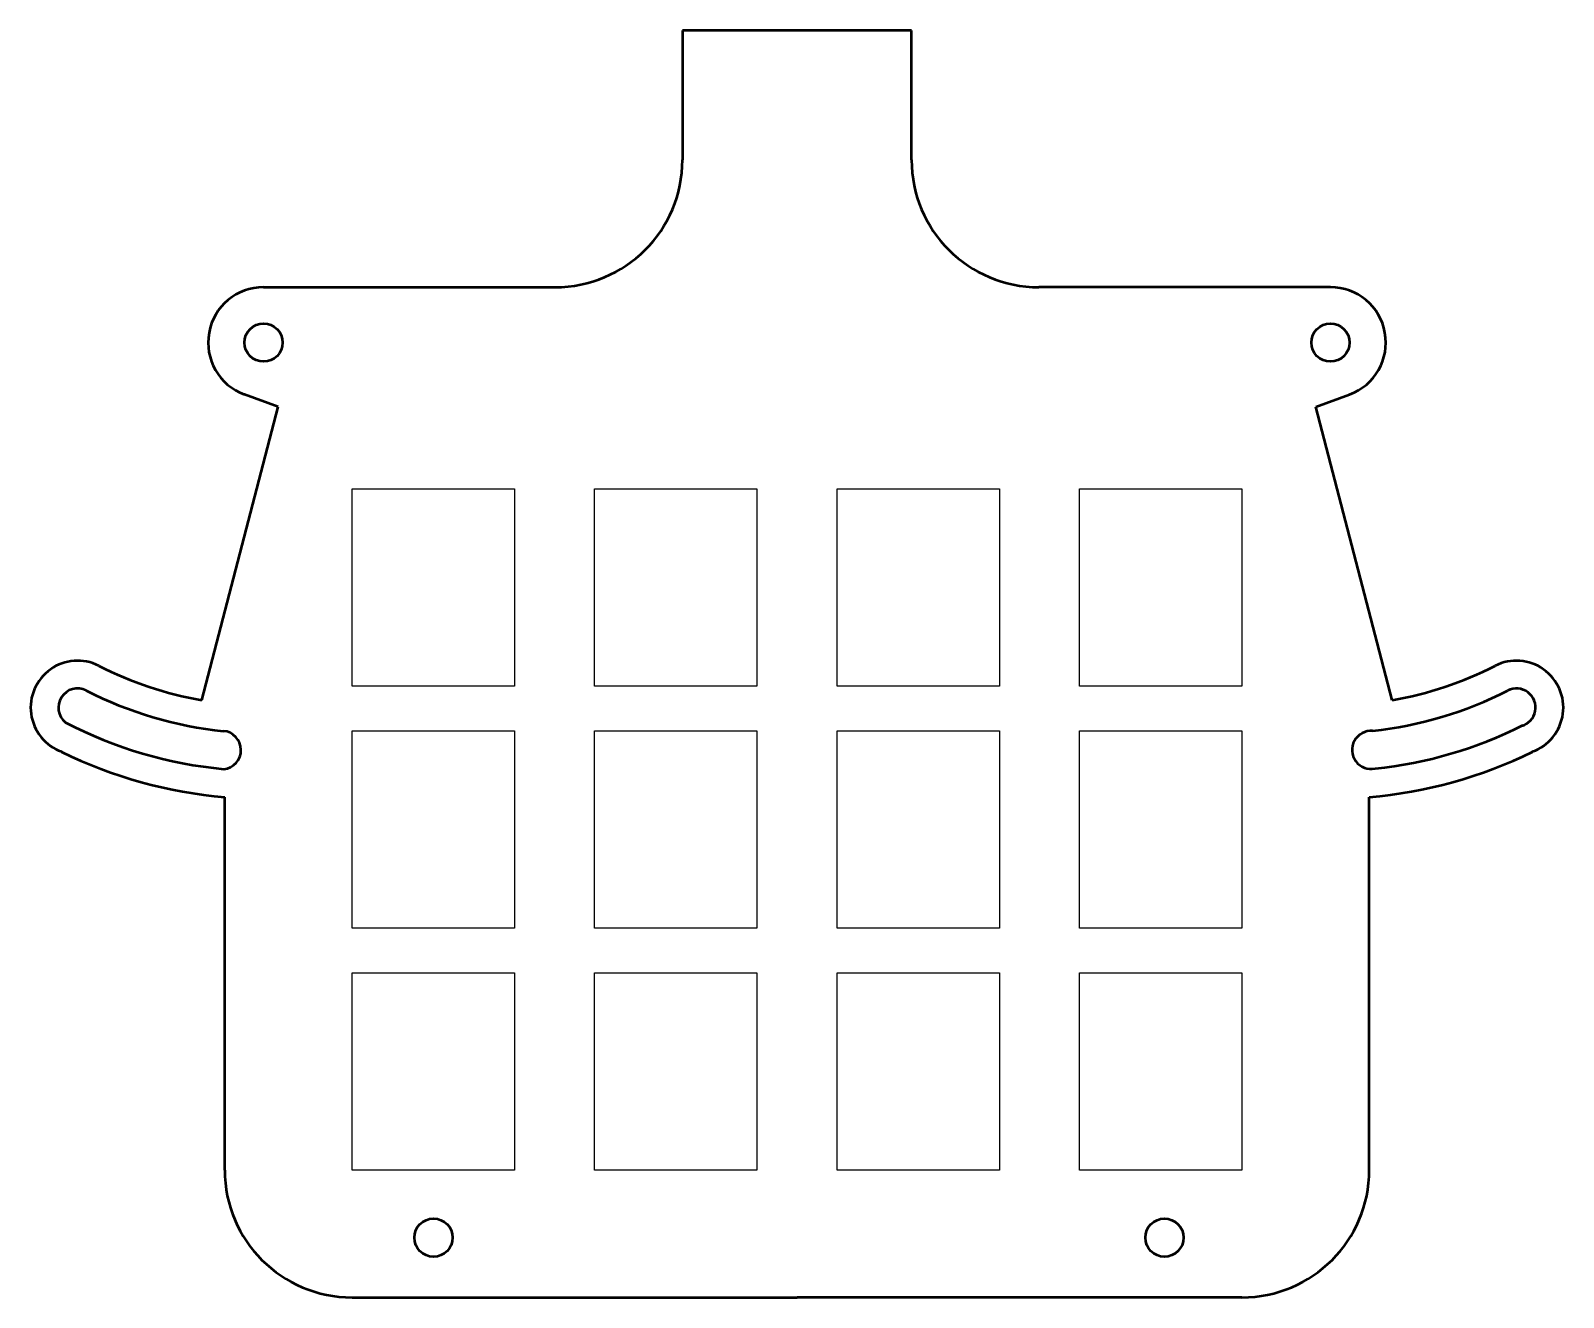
# Model space of a CAD drawing. Header units: millimetres. Extents: x -24 to 96, y -5 to 95.
import ezdxf

# ---------------------------------------------------------------- set-up
doc = ezdxf.new("R2010")
doc.units = ezdxf.units.MM
doc.layers.add('centreTop', color=6, linetype='Continuous', lineweight=50, true_color=0xff00ff)
doc.layers.add('key cutouts', color=7, linetype='Continuous', lineweight=25, true_color=0x000000)

msp = doc.modelspace()

# ---------------------------------------------------------------- linework, layer by layer
at = {"layer": 'centreTop'}
for p, q in [((44.9, 95), (26.9, 95)), ((26.9, 95), (26.9, 84.85)), ((44.9, 84.85), (44.9, 95)), ((-6, 74.85), (16.9, 74.85)), ((77.8, 74.85), (54.9, 74.85)), ((-4.84, 65.44), (-7.5, 66.42)), ((76.64, 65.44), (79.3, 66.42)), ((-10.84, 42.41), (-4.84, 65.44)), ((82.64, 42.41), (76.64, 65.44)), ((-9.05, 5.5), (-9.05, 34.79)), ((80.85, 5.5), (80.85, 34.79)), ((0.95, -4.5), (35.9, -4.5)), ((70.85, -4.5), (35.9, -4.5))]:
    msp.add_line(p, q, dxfattribs=at)
for centre in [(-6, 70.5), (77.8, 70.5), (7.35, 0.19), (64.76, 0.19)]:
    msp.add_circle(centre, 1.5, dxfattribs=at)
for centre, radius, start, end in [((16.9, 84.85), 10, 270, 0), ((54.9, 84.85), 10, 180, 270), ((-6, 70.5), 4.35, 90, 249.7626), ((77.8, 70.5), 4.35, 290.2374, 90), ((-20.61, 41.83), 3.68, 63.0001, 250.2523), ((-6, 70.5), 28.5, 243.0001, 260.2286), ((77.8, 70.5), 28.5, 279.7714, 296.9999), ((92.41, 41.83), 3.68, 289.7477, 116.9999), ((-20.61, 41.83), 1.5, 63.0001, 231.3401), ((-6, 70.5), 30.68, 243.0001, 264.1051), ((77.8, 70.5), 30.68, 276.1775, 296.9999), ((92.41, 41.83), 1.5, 285.3399, 116.9999), ((-6, 70.5), 33.65, 242.4839, 264.6742), ((-9.27, 38.49), 1.5, 275.7592, 85.2994), ((81, 38.5), 1.5, 86.1158, 281.6082), ((77.8, 70.5), 33.65, 275.973, 296.6889), ((-6, 70.5), 35.84, 243.7429, 265.1175), ((77.8, 70.5), 35.84, 274.8825, 296.2571), ((0.95, 5.5), 10, 180, 270), ((70.85, 5.5), 10, 270, 0)]:
    msp.add_arc(centre, radius, start, end, dxfattribs=at)
at = {"layer": 'key cutouts'}
for p, q in [((0.95, 59), (13.7, 59)), ((0.95, 43.5), (0.95, 59)), ((13.7, 59), (13.7, 43.5)), ((20, 59), (32.75, 59)), ((20, 43.5), (20, 59)), ((32.75, 59), (32.75, 43.5)), ((39.05, 59), (51.8, 59)), ((39.05, 43.5), (39.05, 59)), ((51.8, 59), (51.8, 43.5)), ((58.1, 59), (70.85, 59)), ((58.1, 43.5), (58.1, 59)), ((70.85, 59), (70.85, 43.5)), ((13.7, 43.5), (0.95, 43.5)), ((32.75, 43.5), (20, 43.5)), ((51.8, 43.5), (39.05, 43.5)), ((70.85, 43.5), (58.1, 43.5)), ((0.95, 40), (13.7, 40)), ((0.95, 24.5), (0.95, 40)), ((13.7, 40), (13.7, 24.5)), ((20, 40), (32.75, 40)), ((20, 24.5), (20, 40)), ((32.75, 40), (32.75, 24.5)), ((39.05, 40), (51.8, 40)), ((39.05, 24.5), (39.05, 40)), ((51.8, 40), (51.8, 24.5)), ((58.1, 40), (70.85, 40)), ((58.1, 24.5), (58.1, 40)), ((70.85, 40), (70.85, 24.5)), ((13.7, 24.5), (0.95, 24.5)), ((32.75, 24.5), (20, 24.5)), ((51.8, 24.5), (39.05, 24.5)), ((70.85, 24.5), (58.1, 24.5)), ((0.95, 21), (13.7, 21)), ((0.95, 5.5), (0.95, 21)), ((13.7, 21), (13.7, 5.5)), ((20, 21), (32.75, 21)), ((20, 5.5), (20, 21)), ((32.75, 21), (32.75, 5.5)), ((39.05, 21), (51.8, 21)), ((39.05, 5.5), (39.05, 21)), ((51.8, 21), (51.8, 5.5)), ((58.1, 21), (70.85, 21)), ((58.1, 5.5), (58.1, 21)), ((70.85, 21), (70.85, 5.5)), ((13.7, 5.5), (0.95, 5.5)), ((32.75, 5.5), (20, 5.5)), ((51.8, 5.5), (39.05, 5.5)), ((70.85, 5.5), (58.1, 5.5))]:
    msp.add_line(p, q, dxfattribs=at)

doc.saveas('drawing.dxf')
